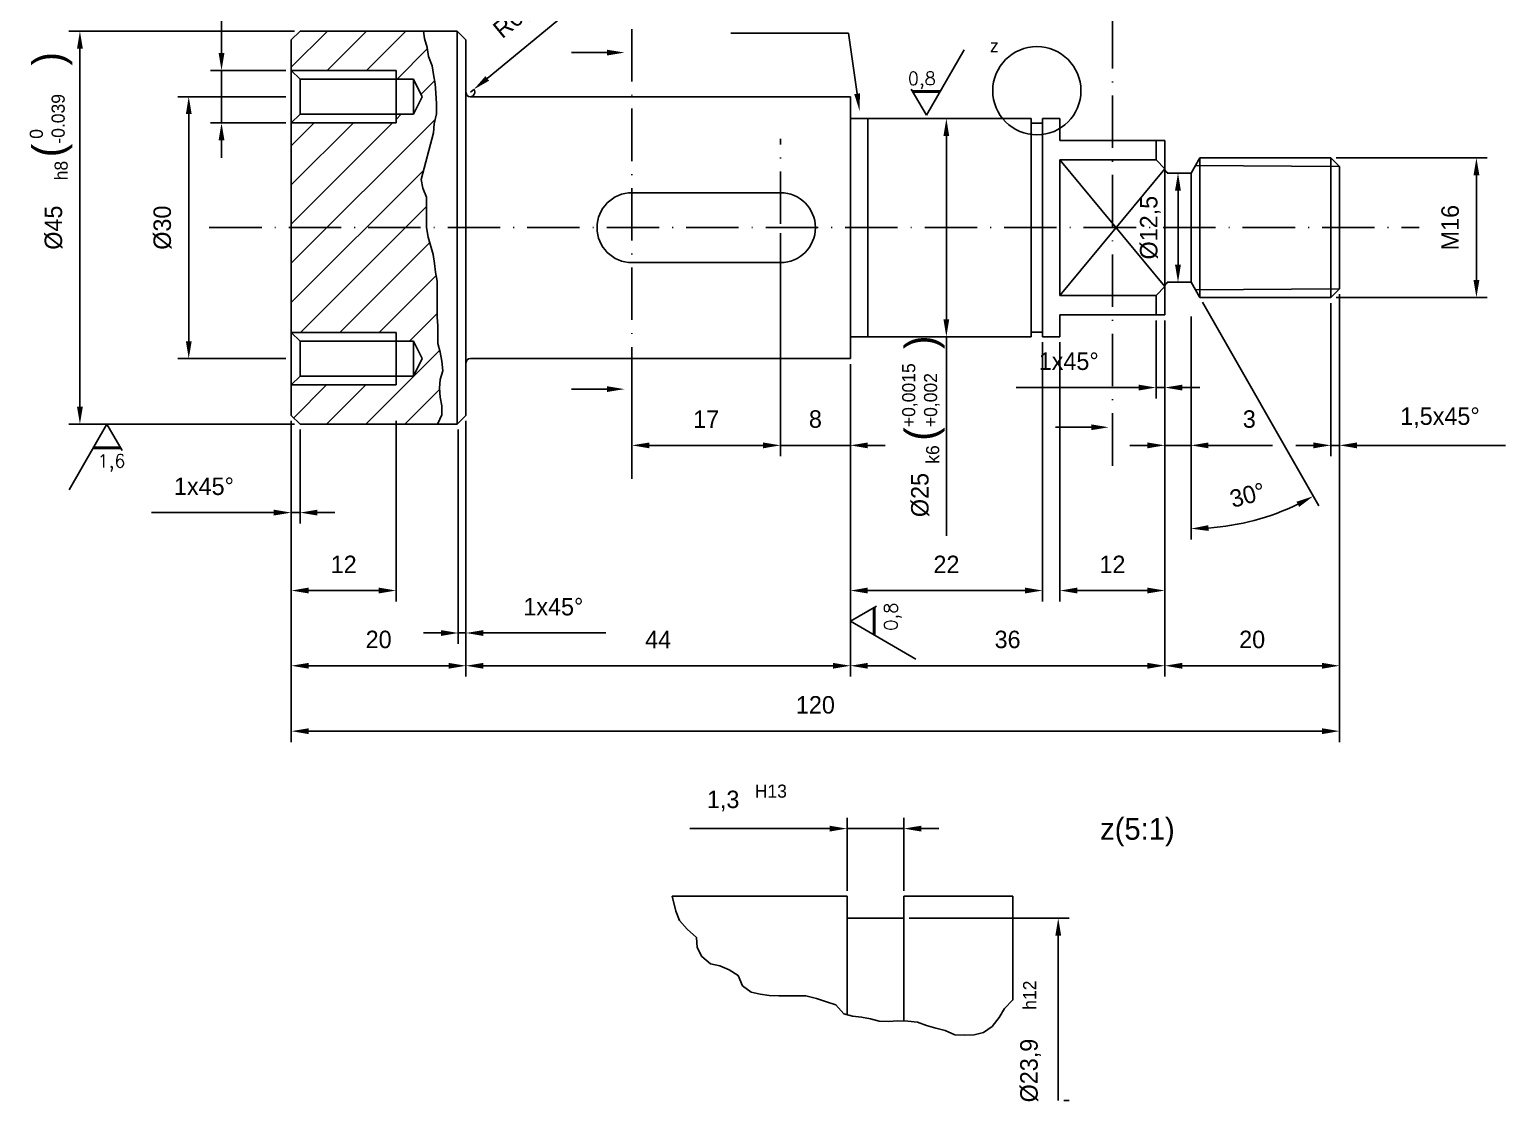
# Model space of a CAD drawing. Header units: millimetres. Extents: x -788 to -619, y 155 to 340.
# Drawn here: x -787.7 to -618.7, y 155 to 277.9 of the extents above; entities that cross this region are included whole.
import ezdxf
from ezdxf import colors
from ezdxf.entities.mleader import LeaderData, LeaderLine
from ezdxf.enums import TextEntityAlignment as Align
from ezdxf.math import Vec2, Vec3

# ---------------------------------------------------------------- set-up
doc = ezdxf.new("R2010")
doc.units = ezdxf.units.MM
doc.linetypes.add('ACAD_ISO10W100', pattern=[18, 12, -3, 0, -3])
doc.layers.add('asse', color=12, linetype='ACAD_ISO10W100', plot=False)
for name, color, linetype in [('oggetto', 7, 'Continuous'), ('quotatura', 130, 'Continuous'), ('scala', 211, 'Continuous'), ('sezione', 2, 'Continuous')]:
    doc.layers.add(name, color=color, linetype=linetype)
doc.layers.get('0').off()
doc.styles.add('ROMANS', font='romans')
doc.dimstyles.new('ISO-25', dxfattribs={"dimtxt": 2, "dimasz": 2, "dimexe": 1.25, "dimexo": 0.625, "dimgap": 2, "dimtad": 1, "dimdec": 0, "dimzin": 1, "dimtxsty": 'Standard', "dimcen": 2.5, "dimadec": 0, "dimazin": 0, "dimtfac": 1, "dimtdec": 0, "dimtmove": 0, "dimatfit": 3, "dimfxl": 1, "dimarcsym": 0})

# ---------------------------------------------------------------- blocks, each defined once
blk = doc.blocks.new('*D6')
at = {"layer": 'quotatura', "color": 0, "lineweight": -2, "transparency": 16777216}
for p, q in [((-726.05, 279.88), (-735.31, 272.25)), ((-737.24, 270.66), (-736.86, 270.98))]:
    blk.add_line(p, q, dxfattribs=at)
blk.add_arc((-737.24, 270.66), 0.5, 270, 39.5098, dxfattribs=at)
at = {"layer": 'quotatura', "color": 0, "transparency": 16777216}
blk.add_solid([(-735.52, 272.51), (-735.1, 271.99), (-736.86, 270.98)], dxfattribs=at)
at = {"layer": 'quotatura', "color": 0, "transparency": 16777216, "insert": (-731.93, 279.15), "char_height": 2, "width": 7.1192, "attachment_point": 5, "rotation": 39.5098}
blk.add_mtext('R0,5', dxfattribs=at)
blk = doc.blocks.new('*D7')
at = {"layer": 'quotatura', "color": 0, "lineweight": -2, "transparency": 16777216}
for p, q in [((-758.37, 270.16), (-770.73, 270.16)), ((-769.48, 268.16), (-769.48, 242.16)), ((-758.37, 240.16), (-770.73, 240.16))]:
    blk.add_line(p, q, dxfattribs=at)
at = {"layer": 'quotatura', "color": 0, "transparency": 16777216}
for points in [[(-769.81, 268.16), (-769.14, 268.16), (-769.48, 270.16)], [(-769.81, 242.16), (-769.14, 242.16), (-769.48, 240.16)]]:
    blk.add_solid(points, dxfattribs=at)
at = {"layer": 'quotatura', "color": 0, "transparency": 16777216, "insert": (-772.48, 255.16), "char_height": 2, "attachment_point": 5, "rotation": 90}
blk.add_mtext('%%C30', dxfattribs=at)
blk = doc.blocks.new('*D10')
at = {"layer": 'quotatura', "color": 0, "lineweight": -2, "transparency": 16777216}
for p, q in [((-757.74, 233.03), (-757.74, 212.35)), ((-745.74, 233.03), (-745.74, 212.35)), ((-755.74, 213.6), (-747.74, 213.6))]:
    blk.add_line(p, q, dxfattribs=at)
at = {"layer": 'quotatura', "color": 0, "transparency": 16777216}
for points in [[(-755.74, 213.94), (-755.74, 213.27), (-757.74, 213.6)], [(-747.74, 213.94), (-747.74, 213.27), (-745.74, 213.6)]]:
    blk.add_solid(points, dxfattribs=at)
at = {"layer": 'quotatura', "color": 0, "transparency": 16777216, "insert": (-751.74, 216.6), "char_height": 2, "attachment_point": 5}
blk.add_mtext('12', dxfattribs=at)
blk = doc.blocks.new('*D11')
at = {"layer": 'quotatura', "color": 0, "lineweight": -2, "transparency": 16777216}
for p, q in [((-757.74, 233.03), (-757.74, 203.74)), ((-737.74, 233.03), (-737.74, 203.74)), ((-755.74, 204.99), (-739.74, 204.99))]:
    blk.add_line(p, q, dxfattribs=at)
at = {"layer": 'quotatura', "color": 0, "transparency": 16777216}
for points in [[(-755.74, 205.32), (-755.74, 204.65), (-757.74, 204.99)], [(-739.74, 205.32), (-739.74, 204.65), (-737.74, 204.99)]]:
    blk.add_solid(points, dxfattribs=at)
at = {"layer": 'quotatura', "color": 0, "transparency": 16777216, "insert": (-747.74, 207.99), "char_height": 2, "attachment_point": 5}
blk.add_mtext('20', dxfattribs=at)
blk = doc.blocks.new('*D12')
at = {"layer": 'quotatura', "color": 0, "lineweight": -2, "transparency": 16777216}
for p, q in [((-738.62, 232.03), (-738.62, 207.49)), ((-737.74, 232.03), (-737.74, 207.49)), ((-740.62, 208.74), (-742.62, 208.74)), ((-738.62, 208.74), (-737.74, 208.74)), ((-735.74, 208.74), (-721.74, 208.74))]:
    blk.add_line(p, q, dxfattribs=at)
at = {"layer": 'quotatura', "color": 0, "transparency": 16777216}
for points in [[(-740.62, 209.07), (-740.62, 208.4), (-738.62, 208.74)], [(-735.74, 209.07), (-735.74, 208.4), (-737.74, 208.74)]]:
    blk.add_solid(points, dxfattribs=at)
at = {"layer": 'quotatura', "color": 0, "transparency": 16777216, "insert": (-727.74, 211.74), "char_height": 2, "attachment_point": 5}
blk.add_mtext('1x45°', dxfattribs=at)
blk = doc.blocks.new('*D13')
at = {"layer": 'quotatura', "color": 0, "lineweight": -2, "transparency": 16777216}
for p, q in [((-637.74, 247.53), (-637.74, 196.25)), ((-757.74, 233.03), (-757.74, 196.25)), ((-755.74, 197.5), (-639.74, 197.5))]:
    blk.add_line(p, q, dxfattribs=at)
at = {"layer": 'quotatura', "color": 0, "transparency": 16777216}
for points in [[(-755.74, 197.83), (-755.74, 197.16), (-757.74, 197.5)], [(-639.74, 197.83), (-639.74, 197.16), (-637.74, 197.5)]]:
    blk.add_solid(points, dxfattribs=at)
at = {"layer": 'quotatura', "color": 0, "transparency": 16777216, "insert": (-697.74, 200.5), "char_height": 2, "attachment_point": 5}
blk.add_mtext('120', dxfattribs=at)
blk = doc.blocks.new('*D14')
at = {"layer": 'quotatura', "color": 0, "lineweight": -2, "transparency": 16777216}
for p, q in [((-701.74, 254.53), (-701.74, 228.98)), ((-718.74, 235.9), (-718.74, 228.98)), ((-716.74, 230.23), (-703.74, 230.23))]:
    blk.add_line(p, q, dxfattribs=at)
at = {"layer": 'quotatura', "color": 0, "transparency": 16777216}
for points in [[(-716.74, 230.56), (-716.74, 229.89), (-718.74, 230.23)], [(-703.74, 230.56), (-703.74, 229.89), (-701.74, 230.23)]]:
    blk.add_solid(points, dxfattribs=at)
at = {"layer": 'quotatura', "color": 0, "transparency": 16777216, "insert": (-710.24, 233.23), "char_height": 2, "attachment_point": 5}
blk.add_mtext('17', dxfattribs=at)
blk = doc.blocks.new('*D15')
at = {"layer": 'quotatura', "color": 0, "lineweight": -2, "transparency": 16777216}
for p, q in [((-701.74, 239.53), (-701.74, 228.98)), ((-693.74, 239.53), (-693.74, 228.98)), ((-703.74, 230.23), (-705.74, 230.23)), ((-701.74, 230.23), (-693.74, 230.23)), ((-691.74, 230.23), (-689.74, 230.23))]:
    blk.add_line(p, q, dxfattribs=at)
at = {"layer": 'quotatura', "color": 0, "transparency": 16777216}
for points in [[(-703.74, 230.56), (-703.74, 229.89), (-701.74, 230.23)], [(-691.74, 230.56), (-691.74, 229.89), (-693.74, 230.23)]]:
    blk.add_solid(points, dxfattribs=at)
at = {"layer": 'quotatura', "color": 0, "transparency": 16777216, "insert": (-697.74, 233.23), "char_height": 2, "attachment_point": 5}
blk.add_mtext('8', dxfattribs=at)
blk = doc.blocks.new('*D16')
at = {"layer": 'quotatura', "color": 0, "lineweight": -2, "transparency": 16777216}
for p, q in [((-671.74, 242.03), (-671.74, 212.35)), ((-693.74, 239.53), (-693.74, 212.35)), ((-691.74, 213.6), (-673.74, 213.6))]:
    blk.add_line(p, q, dxfattribs=at)
at = {"layer": 'quotatura', "color": 0, "transparency": 16777216}
for points in [[(-691.74, 213.94), (-691.74, 213.27), (-693.74, 213.6)], [(-673.74, 213.94), (-673.74, 213.27), (-671.74, 213.6)]]:
    blk.add_solid(points, dxfattribs=at)
at = {"layer": 'quotatura', "color": 0, "transparency": 16777216, "insert": (-682.74, 216.6), "char_height": 2, "attachment_point": 5}
blk.add_mtext('22', dxfattribs=at)
blk = doc.blocks.new('*D17')
at = {"layer": 'quotatura', "color": 0, "lineweight": -2, "transparency": 16777216}
for p, q in [((-657.74, 244.53), (-657.74, 212.35)), ((-669.74, 242.03), (-669.74, 212.35)), ((-667.74, 213.6), (-659.74, 213.6))]:
    blk.add_line(p, q, dxfattribs=at)
at = {"layer": 'quotatura', "color": 0, "transparency": 16777216}
for points in [[(-667.74, 213.94), (-667.74, 213.27), (-669.74, 213.6)], [(-659.74, 213.94), (-659.74, 213.27), (-657.74, 213.6)]]:
    blk.add_solid(points, dxfattribs=at)
at = {"layer": 'quotatura', "color": 0, "transparency": 16777216, "insert": (-663.74, 216.6), "char_height": 2, "attachment_point": 5}
blk.add_mtext('12', dxfattribs=at)
blk = doc.blocks.new('*D18')
at = {"layer": 'quotatura', "color": 0, "lineweight": -2, "transparency": 16777216}
for p, q in [((-693.74, 239.53), (-693.74, 203.74)), ((-657.74, 239.53), (-657.74, 203.74)), ((-691.74, 204.99), (-659.74, 204.99))]:
    blk.add_line(p, q, dxfattribs=at)
at = {"layer": 'quotatura', "color": 0, "transparency": 16777216}
for points in [[(-691.74, 205.32), (-691.74, 204.65), (-693.74, 204.99)], [(-659.74, 205.32), (-659.74, 204.65), (-657.74, 204.99)]]:
    blk.add_solid(points, dxfattribs=at)
at = {"layer": 'quotatura', "color": 0, "transparency": 16777216, "insert": (-675.74, 207.99), "char_height": 2, "attachment_point": 5}
blk.add_mtext('36', dxfattribs=at)
blk = doc.blocks.new('*D19')
at = {"layer": 'quotatura', "color": 0, "lineweight": -2, "transparency": 16777216}
for p, q in [((-737.74, 205.61), (-737.74, 206.24)), ((-693.74, 205.61), (-693.74, 206.24)), ((-735.74, 204.99), (-695.74, 204.99))]:
    blk.add_line(p, q, dxfattribs=at)
at = {"layer": 'quotatura', "color": 0, "transparency": 16777216}
for points in [[(-735.74, 205.32), (-735.74, 204.65), (-737.74, 204.99)], [(-695.74, 205.32), (-695.74, 204.65), (-693.74, 204.99)]]:
    blk.add_solid(points, dxfattribs=at)
at = {"layer": 'quotatura', "color": 0, "transparency": 16777216, "insert": (-715.74, 207.99), "char_height": 2, "attachment_point": 5}
blk.add_mtext('44', dxfattribs=at)
blk = doc.blocks.new('*D20')
at = {"layer": 'quotatura', "color": 0, "lineweight": -2, "transparency": 16777216}
for p, q in [((-657.74, 244.53), (-657.74, 228.98)), ((-654.74, 244.53), (-654.74, 228.98)), ((-659.74, 230.23), (-661.74, 230.23)), ((-657.74, 230.23), (-654.74, 230.23)), ((-652.74, 230.23), (-645.41, 230.23))]:
    blk.add_line(p, q, dxfattribs=at)
at = {"layer": 'quotatura', "color": 0, "transparency": 16777216}
for points in [[(-659.74, 230.56), (-659.74, 229.89), (-657.74, 230.23)], [(-652.74, 230.56), (-652.74, 229.89), (-654.74, 230.23)]]:
    blk.add_solid(points, dxfattribs=at)
at = {"layer": 'quotatura', "color": 0, "transparency": 16777216, "insert": (-648.07, 233.23), "char_height": 2, "attachment_point": 5}
blk.add_mtext('3', dxfattribs=at)
blk = doc.blocks.new('*D21')
at = {"layer": 'quotatura', "color": 0, "lineweight": -2, "transparency": 16777216}
for p, q in [((-657.74, 205.61), (-657.74, 206.24)), ((-637.74, 205.61), (-637.74, 206.24)), ((-655.74, 204.99), (-639.74, 204.99))]:
    blk.add_line(p, q, dxfattribs=at)
at = {"layer": 'quotatura', "color": 0, "transparency": 16777216}
for points in [[(-655.74, 205.32), (-655.74, 204.65), (-657.74, 204.99)], [(-639.74, 205.32), (-639.74, 204.65), (-637.74, 204.99)]]:
    blk.add_solid(points, dxfattribs=at)
at = {"layer": 'quotatura', "color": 0, "transparency": 16777216, "insert": (-647.74, 207.99), "char_height": 2, "attachment_point": 5}
blk.add_mtext('20', dxfattribs=at)
blk = doc.blocks.new('*D22')
at = {"layer": 'quotatura', "color": 0, "lineweight": -2, "transparency": 16777216}
for p, q in [((-757.37, 277.66), (-783.19, 277.66)), ((-781.94, 275.66), (-781.94, 234.66)), ((-757.37, 232.66), (-783.19, 232.66))]:
    blk.add_line(p, q, dxfattribs=at)
at = {"layer": 'quotatura', "color": 0, "transparency": 16777216}
for points in [[(-782.27, 275.66), (-781.6, 275.66), (-781.94, 277.66)], [(-782.27, 234.66), (-781.6, 234.66), (-781.94, 232.66)]]:
    blk.add_solid(points, dxfattribs=at)
at = {"layer": 'quotatura', "color": 0, "transparency": 16777216, "insert": (-784.94, 255.16), "char_height": 2, "attachment_point": 5, "rotation": 90}
blk.add_mtext('%%C45', dxfattribs=at)
blk = doc.blocks.new('*D23')
at = {"layer": 'quotatura', "color": 0, "lineweight": -2, "transparency": 16777216}
for p, q in [((-638.12, 263.16), (-620.82, 263.16)), ((-622.07, 261.16), (-622.07, 249.16)), ((-638.12, 247.16), (-620.82, 247.16))]:
    blk.add_line(p, q, dxfattribs=at)
at = {"layer": 'quotatura', "color": 0, "transparency": 16777216}
for points in [[(-622.4, 261.16), (-621.73, 261.16), (-622.07, 263.16)], [(-622.4, 249.16), (-621.73, 249.16), (-622.07, 247.16)]]:
    blk.add_solid(points, dxfattribs=at)
at = {"layer": 'quotatura', "color": 0, "transparency": 16777216, "insert": (-625.07, 255.16), "char_height": 2, "attachment_point": 5, "rotation": 90}
blk.add_mtext('M16', dxfattribs=at)
blk = doc.blocks.new('*D24')
at = {"layer": 'quotatura', "color": 0, "lineweight": -2, "transparency": 16777216}
for p, q in [((-656.62, 261.41), (-657.48, 261.41)), ((-656.23, 259.41), (-656.23, 250.91)), ((-656.62, 248.91), (-657.48, 248.91))]:
    blk.add_line(p, q, dxfattribs=at)
at = {"layer": 'quotatura', "color": 0, "transparency": 16777216}
for points in [[(-656.57, 259.41), (-655.9, 259.41), (-656.23, 261.41)], [(-656.57, 250.91), (-655.9, 250.91), (-656.23, 248.91)]]:
    blk.add_solid(points, dxfattribs=at)
at = {"layer": 'quotatura', "color": 0, "transparency": 16777216, "insert": (-659.4, 255.16), "char_height": 2, "attachment_point": 5, "rotation": 90}
blk.add_mtext('%%C12,5', dxfattribs=at)
blk = doc.blocks.new('*D25')
at = {"layer": 'quotatura', "color": 0, "lineweight": -2, "transparency": 16777216}
for p, q in [((-682.77, 267.66), (-681.5, 267.66)), ((-682.75, 265.66), (-682.75, 244.66)), ((-682.77, 242.66), (-681.5, 242.66)), ((-682.75, 242.66), (-682.75, 219.88))]:
    blk.add_line(p, q, dxfattribs=at)
at = {"layer": 'quotatura', "color": 0, "transparency": 16777216}
for points in [[(-683.08, 265.66), (-682.42, 265.66), (-682.75, 267.66)], [(-683.08, 244.66), (-682.42, 244.66), (-682.75, 242.66)]]:
    blk.add_solid(points, dxfattribs=at)
at = {"layer": 'quotatura', "color": 0, "transparency": 16777216, "insert": (-685.75, 224.54), "char_height": 2, "attachment_point": 5, "rotation": 90}
blk.add_mtext('%%C25', dxfattribs=at)
blk = doc.blocks.new('*D26')
at = {"layer": 'quotatura', "color": 0, "lineweight": -2, "transparency": 16777216}
for p, q in [((-694.12, 179.22), (-694.12, 187.59)), ((-687.62, 179.22), (-687.62, 187.59)), ((-696.12, 186.34), (-712.13, 186.34)), ((-687.62, 186.34), (-694.12, 186.34)), ((-685.62, 186.34), (-683.62, 186.34))]:
    blk.add_line(p, q, dxfattribs=at)
at = {"layer": 'quotatura', "color": 0, "transparency": 16777216}
for points in [[(-696.12, 186.67), (-696.12, 186), (-694.12, 186.34)], [(-685.62, 186.67), (-685.62, 186), (-687.62, 186.34)]]:
    blk.add_solid(points, dxfattribs=at)
at = {"layer": 'quotatura', "color": 0, "transparency": 16777216, "insert": (-708.3, 189.5), "char_height": 2, "attachment_point": 5}
blk.add_mtext('1,3', dxfattribs=at)
blk = doc.blocks.new('*D27')
at = {"layer": 'quotatura', "color": 0, "lineweight": -2, "transparency": 16777216}
for p, q in [((-686.99, 176.09), (-668.69, 176.09)), ((-669.94, 174.09), (-669.94, 155.2)), ((-669.31, 155.2), (-668.69, 155.2))]:
    blk.add_line(p, q, dxfattribs=at)
at = {"layer": 'quotatura', "color": 0, "transparency": 16777216}
blk.add_solid([(-670.27, 174.09), (-669.61, 174.09), (-669.94, 176.09)], dxfattribs=at)
at = {"layer": 'quotatura', "color": 0, "transparency": 16777216, "insert": (-673.11, 158.63), "char_height": 2, "attachment_point": 5, "rotation": 90}
blk.add_mtext('%%C23,9', dxfattribs=at)
blk = doc.blocks.new('_None')
blk = doc.blocks.new('*D29')
at = {"layer": 'quotatura', "color": 0, "lineweight": -2, "transparency": 16777216}
for p, q in [((-658.74, 244.53), (-658.74, 235.6)), ((-657.74, 244.53), (-657.74, 235.6)), ((-660.74, 236.85), (-674.74, 236.85)), ((-657.74, 236.85), (-658.74, 236.85)), ((-655.74, 236.85), (-653.74, 236.85))]:
    blk.add_line(p, q, dxfattribs=at)
at = {"layer": 'quotatura', "color": 0, "transparency": 16777216}
for points in [[(-660.74, 237.18), (-660.74, 236.51), (-658.74, 236.85)], [(-655.74, 237.18), (-655.74, 236.51), (-657.74, 236.85)]]:
    blk.add_solid(points, dxfattribs=at)
at = {"layer": 'quotatura', "color": 0, "transparency": 16777216, "insert": (-668.74, 239.85), "char_height": 2, "attachment_point": 5}
blk.add_mtext('1x45°', dxfattribs=at)
blk = doc.blocks.new('*D30')
at = {"layer": 'quotatura', "color": 0, "lineweight": -2, "transparency": 16777216}
for p, q in [((-757.74, 233.03), (-757.74, 221.28)), ((-756.74, 232.03), (-756.74, 221.28)), ((-759.74, 222.53), (-773.74, 222.53)), ((-756.74, 222.53), (-757.74, 222.53)), ((-754.74, 222.53), (-752.74, 222.53))]:
    blk.add_line(p, q, dxfattribs=at)
at = {"layer": 'quotatura', "color": 0, "transparency": 16777216}
for points in [[(-759.74, 222.86), (-759.74, 222.19), (-757.74, 222.53)], [(-754.74, 222.86), (-754.74, 222.19), (-756.74, 222.53)]]:
    blk.add_solid(points, dxfattribs=at)
at = {"layer": 'quotatura', "color": 0, "transparency": 16777216, "insert": (-767.74, 225.53), "char_height": 2, "attachment_point": 5}
blk.add_mtext('1x45°', dxfattribs=at)
blk = doc.blocks.new('*D31')
at = {"layer": 'quotatura', "color": 0, "lineweight": -2, "transparency": 16777216}
for p, q in [((-765.73, 275.16), (-765.73, 310.82)), ((-758.37, 273.16), (-766.98, 273.16)), ((-765.73, 267.16), (-765.73, 273.16)), ((-758.37, 267.16), (-766.98, 267.16)), ((-765.73, 265.16), (-765.73, 263.16))]:
    blk.add_line(p, q, dxfattribs=at)
at = {"layer": 'quotatura', "color": 0, "transparency": 16777216}
for points in [[(-766.06, 275.16), (-765.39, 275.16), (-765.73, 273.16)], [(-766.06, 265.16), (-765.39, 265.16), (-765.73, 267.16)]]:
    blk.add_solid(points, dxfattribs=at)
at = {"layer": 'quotatura', "color": 0, "transparency": 16777216, "insert": (-768.73, 293.99), "char_height": 2, "attachment_point": 5, "rotation": 90}
blk.add_mtext('M6 n.4 fori a 90°', dxfattribs=at)
blk = doc.blocks.new('*D32')
at = {"layer": 'quotatura', "color": 0, "lineweight": -2, "transparency": 16777216}
for p, q in [((-653.43, 246.62), (-640.12, 223.32)), ((-654.74, 244.99), (-654.74, 219.44))]:
    blk.add_line(p, q, dxfattribs=at)
blk.add_arc((-654.74, 248.91), 28.22, 274.0614, 295.6835, dxfattribs=at)
at = {"layer": 'quotatura', "color": 0, "transparency": 16777216}
for points in [[(-642.67, 223.77), (-642.36, 223.18), (-640.74, 224.41)], [(-652.73, 220.43), (-652.75, 221.09), (-654.74, 220.69)]]:
    blk.add_solid(points, dxfattribs=at)
at = {"layer": 'quotatura', "color": 0, "transparency": 16777216, "insert": (-648.27, 224.53), "char_height": 2, "attachment_point": 5, "rotation": 14.8724}
blk.add_mtext('30°', dxfattribs=at)
blk = doc.blocks.new('*D33')
at = {"layer": 'quotatura', "color": 0, "lineweight": -2, "transparency": 16777216}
for p, q in [((-638.74, 246.53), (-638.74, 228.98)), ((-637.74, 246.53), (-637.74, 228.98)), ((-640.74, 230.23), (-642.74, 230.23)), ((-638.74, 230.23), (-637.74, 230.23)), ((-635.74, 230.23), (-618.74, 230.23))]:
    blk.add_line(p, q, dxfattribs=at)
at = {"layer": 'quotatura', "color": 0, "transparency": 16777216}
for points in [[(-640.74, 230.56), (-640.74, 229.89), (-638.74, 230.23)], [(-635.74, 230.56), (-635.74, 229.89), (-637.74, 230.23)]]:
    blk.add_solid(points, dxfattribs=at)
at = {"layer": 'quotatura', "color": 0, "transparency": 16777216, "insert": (-626.24, 233.39), "char_height": 2, "attachment_point": 5}
blk.add_mtext('1,5x45°', dxfattribs=at)
blk = doc.blocks.new('01_blocco simbolo rugosità')
for q in [(4.11, 7.88), (-1.95, 3.38)]:
    blk.add_line((-0.22, 0.38), q)
at = {"style": 'ROMANS'}
for tag, height, p in [('°', 10.5, (-0.21, 2.37)), ('-', 4, (-0.22, 3.37))]:
    blk.add_attdef(tag, text='', height=height, dxfattribs=at).set_placement(p, align=Align.MIDDLE)
blk.add_attdef('RA', text='', height=1.5, dxfattribs=at).set_placement((-0.75, 3.84), align=Align.CENTER)

msp = doc.modelspace()

# ---------------------------------------------------------------- hatches: boundary and pattern name
at = {"layer": 'sezione', "true_color": 0xf1eb1f}
h = msp.add_hatch(dxfattribs=at)
h.set_pattern_fill('ANSI31', color=2)
h.set_pattern_definition([(45, (16.211, 5.767), (-2.245064, 2.245064), [])])
h.paths.add_polyline_path([(-741.51, 252.07), (-742.06, 254.09), (-742.24, 255.16), (-757.74, 255.16), (-757.74, 243.16), (-745.74, 243.16), (-745.74, 242.16), (-743.74, 242.16), (-742.74, 240.16), (-743.74, 238.16), (-745.74, 238.16), (-745.74, 237.16), (-757.74, 237.16), (-757.74, 233.66), (-756.74, 232.66), (-741, 232.66), (-740.5, 233.74), (-740.5, 234.75), (-740.69, 235.76), (-740.78, 236.77), (-740.69, 237.77), (-740.41, 238.78), (-740.5, 239.88), (-740.69, 240.89), (-740.96, 241.9), (-740.96, 243.92), (-741.05, 244.92), (-741.05, 249.05), (-741.24, 250.06), (-741.33, 251.07)])
h.paths.add_polyline_path([(-741.45, 266.03), (-741.38, 267.07), (-741.13, 268.21), (-741.13, 269.36), (-741.2, 270.61), (-741.27, 271.65), (-741.45, 272.69), (-741.63, 273.69), (-742.02, 274.77), (-742.2, 275.81), (-742.49, 276.81), (-742.6, 277.66), (-756.74, 277.66), (-757.74, 276.66), (-757.74, 273.16), (-745.74, 273.16), (-745.74, 272.16), (-743.74, 272.16), (-742.74, 270.16), (-743.74, 268.16), (-745.74, 268.16), (-745.74, 267.16), (-757.74, 267.16), (-757.74, 255.16), (-742.25, 255.16), (-742.25, 258.67), (-742.7, 259.68), (-742.89, 260.69)])
h.paths.add_polyline_path([(-653.74, 308.68), (-663.74, 308.68), (-663.74, 298.68), (-655.74, 298.68), (-653.74, 300.68)])
h.paths.add_polyline_path([(-663.74, 308.68), (-673.74, 308.68), (-673.74, 300.68), (-671.74, 298.68), (-663.74, 298.68)])
h.paths.add_polyline_path([(-663.74, 318.68), (-671.74, 318.68), (-673.74, 316.68), (-673.74, 308.68), (-663.74, 308.68)])
h.paths.add_polyline_path([(-653.74, 316.68), (-655.74, 318.68), (-663.74, 318.68), (-663.74, 308.68), (-653.74, 308.68)])
h.paths.add_polyline_path([(-718.74, 323.68), (-718.74, 308.68), (-707.74, 308.68), (-707.74, 312.68), (-704.28, 312.68, 0.337188)])
h.paths.add_polyline_path([(-718.74, 323.68, 0.414214), (-733.74, 308.68), (-718.74, 308.68)])
h.paths.add_polyline_path([(-718.74, 308.68), (-733.74, 308.68, 0.414214), (-718.74, 293.68)])
h.paths.add_polyline_path([(-704.28, 304.68), (-707.74, 304.68), (-707.74, 308.68), (-718.74, 308.68), (-718.74, 293.68, 0.337188)])

# ---------------------------------------------------------------- linework, layer by layer
at = {"layer": 'asse', "ltscale": 0.5}
for p, q in [((-718.74, 226.39), (-718.74, 332.22)), ((-663.74, 227.9), (-663.74, 332.22)), ((-701.74, 246.48), (-701.74, 265.35)), ((-767.13, 255.16), (-628.62, 255.16))]:
    msp.add_line(p, q, dxfattribs=at)
at = {"layer": 'oggetto'}
for p, q in [((-757.74, 276.66), (-756.74, 277.66)), ((-738.74, 277.66), (-756.74, 277.66)), ((-742.6, 277.66), (-742.49, 276.81)), ((-738.74, 277.66), (-737.74, 276.66)), ((-738.74, 277.66), (-738.74, 232.66)), ((-757.74, 276.66), (-757.74, 233.66)), ((-742.49, 276.81), (-742.2, 275.81)), ((-742.2, 275.81), (-742.02, 274.77)), ((-737.74, 276.66), (-737.74, 270.66)), ((-742.02, 274.77), (-741.63, 273.69)), ((-757.74, 270.16), (-757.74, 273.16)), ((-757.74, 273.16), (-757.74, 273.16)), ((-757.74, 273.16), (-756.74, 272.16)), ((-745.74, 273.16), (-757.74, 273.16)), ((-756.74, 268.16), (-756.74, 272.16)), ((-756.74, 272.16), (-745.74, 272.16)), ((-745.74, 273.16), (-745.74, 267.16)), ((-745.74, 272.16), (-743.74, 272.16)), ((-743.74, 272.16), (-743.74, 268.16)), ((-743.74, 272.16), (-742.74, 270.16)), ((-741.63, 273.69), (-741.45, 272.69)), ((-741.45, 272.69), (-741.27, 271.65)), ((-741.27, 271.65), (-741.2, 270.61)), ((-741.2, 270.61), (-741.13, 269.36)), ((-737.74, 270.66), (-737.74, 239.66)), ((-757.74, 270.16), (-757.74, 267.16)), ((-742.74, 270.16), (-743.74, 268.16)), ((-741.13, 269.36), (-741.13, 268.21)), ((-693.74, 270.16), (-737.24, 270.16)), ((-693.74, 240.16), (-693.74, 270.16)), ((-757.74, 267.16), (-756.74, 268.16)), ((-757.74, 267.16), (-757.74, 267.16)), ((-745.74, 267.16), (-757.74, 267.16)), ((-745.74, 268.16), (-756.74, 268.16)), ((-743.74, 268.16), (-745.74, 268.16)), ((-741.38, 267.07), (-741.45, 266.03)), ((-741.13, 268.21), (-741.38, 267.07)), ((-693.74, 267.66), (-673.04, 267.66)), ((-691.74, 267.66), (-691.74, 242.66)), ((-673.04, 267.11), (-673.04, 267.66)), ((-671.74, 267.11), (-673.04, 267.11)), ((-673.04, 267.11), (-673.04, 243.21)), ((-671.74, 267.11), (-671.74, 267.66)), ((-671.74, 267.66), (-669.74, 267.66)), ((-671.74, 267.11), (-671.74, 243.21)), ((-671.74, 255.16), (-671.74, 267.11)), ((-669.74, 267.66), (-669.74, 265.16)), ((-741.45, 266.03), (-742.89, 260.69)), ((-671.74, 255.16), (-671.74, 266.81)), ((-657.74, 265.16), (-669.74, 265.16)), ((-658.74, 262.91), (-658.74, 265.16)), ((-657.74, 261.91), (-657.74, 265.16)), ((-658.74, 262.91), (-669.74, 262.91)), ((-669.74, 262.91), (-669.74, 247.41)), ((-669.74, 262.91), (-657.74, 248.41)), ((-669.74, 247.41), (-657.74, 261.91)), ((-658.74, 262.91), (-657.74, 261.91)), ((-657.74, 261.91), (-657.74, 248.41)), ((-653.74, 263.16), (-654.74, 261.41)), ((-637.74, 262.16), (-654.24, 262.28)), ((-638.74, 263.16), (-653.74, 263.16)), ((-653.74, 263.16), (-653.74, 247.16)), ((-638.74, 263.16), (-637.74, 262.16)), ((-638.74, 263.16), (-638.74, 247.16)), ((-637.74, 255.16), (-637.74, 262.16)), ((-742.89, 260.69), (-742.7, 259.68)), ((-657.24, 261.41), (-654.74, 261.41)), ((-654.74, 261.41), (-654.74, 248.91)), ((-742.7, 259.68), (-742.25, 258.67)), ((-742.25, 258.67), (-742.25, 255.19)), ((-701.74, 259.16), (-718.74, 259.16)), ((-742.25, 255.19), (-742.06, 254.09)), ((-637.74, 255.16), (-637.74, 248.16)), ((-742.06, 254.09), (-741.51, 252.07)), ((-741.51, 252.07), (-741.33, 251.07)), ((-741.33, 251.07), (-741.24, 250.06)), ((-701.74, 251.16), (-718.74, 251.16)), ((-741.24, 250.06), (-741.05, 249.05)), ((-741.05, 249.05), (-741.05, 244.92)), ((-658.74, 247.41), (-657.74, 248.41)), ((-657.74, 248.41), (-657.74, 245.16)), ((-654.74, 248.91), (-657.24, 248.91)), ((-654.74, 248.91), (-653.74, 247.16)), ((-658.74, 247.41), (-669.74, 247.41)), ((-658.74, 247.41), (-658.74, 245.16)), ((-637.74, 248.16), (-654.24, 248.03)), ((-638.74, 247.16), (-653.74, 247.16)), ((-637.74, 248.16), (-638.74, 247.16)), ((-669.74, 245.16), (-657.74, 245.16)), ((-669.74, 245.16), (-669.74, 242.66)), ((-741.05, 244.92), (-740.96, 243.92)), ((-740.96, 243.92), (-740.96, 241.9)), ((-757.74, 240.16), (-757.74, 243.16)), ((-757.74, 243.16), (-757.74, 243.16)), ((-757.74, 243.16), (-756.74, 242.16)), ((-745.74, 243.16), (-757.74, 243.16)), ((-756.74, 238.16), (-756.74, 242.16)), ((-745.74, 242.16), (-756.74, 242.16)), ((-745.74, 237.16), (-745.74, 243.16)), ((-745.74, 242.16), (-743.74, 242.16)), ((-743.74, 242.16), (-743.74, 238.16)), ((-743.74, 242.16), (-742.74, 240.16)), ((-740.96, 241.9), (-740.69, 240.89)), ((-673.04, 242.66), (-693.74, 242.66)), ((-673.04, 243.21), (-671.74, 243.21)), ((-673.04, 243.21), (-673.04, 242.66)), ((-671.74, 243.21), (-671.74, 242.66)), ((-671.74, 242.66), (-669.74, 242.66)), ((-757.74, 240.16), (-757.74, 237.16)), ((-742.74, 240.16), (-743.74, 238.16)), ((-740.69, 240.89), (-740.5, 239.88)), ((-737.24, 240.16), (-693.74, 240.16)), ((-740.41, 238.78), (-740.69, 237.77)), ((-740.5, 239.88), (-740.41, 238.78)), ((-737.74, 233.66), (-737.74, 239.66)), ((-757.74, 237.16), (-756.74, 238.16)), ((-757.74, 237.16), (-757.74, 237.16)), ((-745.74, 237.16), (-757.74, 237.16)), ((-756.74, 238.16), (-745.74, 238.16)), ((-745.74, 238.16), (-743.74, 238.16)), ((-740.69, 237.77), (-740.78, 236.77)), ((-740.78, 236.77), (-740.69, 235.76)), ((-740.69, 235.76), (-740.5, 234.75)), ((-757.74, 233.66), (-756.74, 232.66)), ((-740.5, 233.74), (-740.96, 232.73)), ((-740.5, 234.75), (-740.5, 233.74)), ((-738.74, 232.66), (-737.74, 233.66)), ((-756.74, 232.66), (-738.74, 232.66)), ((-740.96, 232.73), (-740.97, 232.66))]:
    msp.add_line(p, q, dxfattribs=at)
for centre, radius, start, end in [((-737.24, 270.66), 0.5, 180, 270), ((-657.24, 261.91), 0.5, 180, 270), ((-718.74, 255.16), 4, 90, 270), ((-701.74, 255.16), 4, 270, 90), ((-657.24, 248.41), 0.5, 90, 180), ((-737.24, 239.66), 0.5, 90, 180)]:
    msp.add_arc(centre, radius, start, end, dxfattribs=at)
at = {"layer": 'quotatura'}
msp.add_line((-707.44, 277.44), (-694.33, 277.44), dxfattribs=at)
at = {"layer": 'scala'}
for p, q in [((-694.12, 178.59), (-714.12, 178.59)), ((-714.12, 178.59), (-713.71, 176.87)), ((-694.12, 178.59), (-694.12, 176.09)), ((-687.62, 176.09), (-687.62, 178.59)), ((-687.62, 178.59), (-675.12, 178.59)), ((-675.12, 178.59), (-675.12, 166.7)), ((-713.71, 176.87), (-713.29, 175.82)), ((-713.29, 175.82), (-712.42, 174.82)), ((-694.12, 176.09), (-687.62, 176.09)), ((-694.12, 176.09), (-694.12, 165.03)), ((-687.62, 176.09), (-687.62, 164.3)), ((-712.42, 174.82), (-711.37, 173.85)), ((-711.37, 173.85), (-711.29, 172.72)), ((-711.29, 172.72), (-710.75, 171.71)), ((-710.75, 171.71), (-709.74, 170.85)), ((-709.74, 170.85), (-708.67, 170.64)), ((-708.67, 170.64), (-707.6, 170.16)), ((-707.6, 170.16), (-706.58, 169.52)), ((-706.58, 169.52), (-706.1, 168.34)), ((-706.1, 168.34), (-705.08, 167.59)), ((-705.08, 167.59), (-704.07, 167.38)), ((-704.07, 167.38), (-703.05, 167.22)), ((-703.05, 167.22), (-701.93, 167.17)), ((-701.93, 167.17), (-698.83, 167.17)), ((-698.83, 167.17), (-697.6, 166.9)), ((-697.6, 166.9), (-696.58, 166.52)), ((-696.58, 166.52), (-695.41, 166.15)), ((-695.41, 166.15), (-694.5, 165.13)), ((-676.69, 164.71), (-676.1, 165.72)), ((-676.1, 165.72), (-675.12, 166.74)), ((-694.5, 165.13), (-693.48, 164.87)), ((-693.48, 164.87), (-692.47, 164.76)), ((-692.47, 164.76), (-691.45, 164.55)), ((-691.45, 164.55), (-690.43, 164.28)), ((-690.43, 164.28), (-689.36, 164.23)), ((-689.36, 164.23), (-688.3, 164.33)), ((-688.3, 164.33), (-687.17, 164.28)), ((-687.17, 164.28), (-686.05, 164.17)), ((-686.05, 164.17), (-685.03, 163.8)), ((-677.49, 163.69), (-676.69, 164.71)), ((-685.03, 163.8), (-683.96, 163.48)), ((-683.96, 163.48), (-682.89, 163.21)), ((-682.89, 163.21), (-681.77, 162.73)), ((-681.77, 162.73), (-680.7, 162.68)), ((-680.7, 162.68), (-679.58, 162.73)), ((-679.58, 162.73), (-678.51, 163)), ((-678.51, 163), (-677.49, 163.69))]:
    msp.add_line(p, q, dxfattribs=at)
msp.add_circle((-672.39, 270.84), 5.05, dxfattribs=at)

# ---------------------------------------------------------------- block references
at = {"layer": 'quotatura'}
msp.add_blockref('01_blocco simbolo rugosità', (-684.81, 267.66), dxfattribs=at).add_auto_attribs({'RA': '0,8', '-': '-'})
ref = msp.add_blockref('01_blocco simbolo rugosità', (-779.07, 233.03), dxfattribs=dict(at, rotation=180))
ref.add_attrib('RA', '1,6', dxfattribs={"layer": '0', "height": 1.5, "rotation": 180, "style": 'ROMANS', "text_generation_flag": 6}).set_placement((-778.32, 227.7), align=Align.CENTER)
ref.add_attrib('-', '-', dxfattribs={"layer": '0', "height": 4, "rotation": 180, "style": 'ROMANS'}).set_placement((-778.85, 229.66), align=Align.MIDDLE)
ref = msp.add_blockref('01_blocco simbolo rugosità', (-694.12, 209.86), dxfattribs=dict(at, rotation=270))
ref.add_attrib('RA', '0,8', dxfattribs={"layer": '0', "height": 1.5, "rotation": 270, "style": 'ROMANS', "text_generation_flag": 6}).set_placement((-688.36, 210.61), align=Align.CENTER)
ref.add_attrib('-', '-', dxfattribs={"layer": '0', "height": 4, "rotation": 270, "style": 'ROMANS'}).set_placement((-690.74, 210.08), align=Align.MIDDLE)

# ---------------------------------------------------------------- texts
at = {"layer": 'quotatura', "attachment_point": 1, "rotation": 90}
for s, width, insert, char_height in [('\\pi-10.5,l14,t14;(^I)', 43.6065, (-787.36, 259.72), 3.5), (' 0\\P-0.039', 97.388, (-787.68, 264.78), 1.5), ('h8', 39.2344, (-784.84, 260.58), 1.5), ('\\pi-10.5,l14,t14;(^I)', 43.6065, (-687.49, 227.25), 3.5), ('+0,0015\\P+0,002', 97.388, (-687.81, 232.32), 1.5), ('k6', 39.2344, (-685.07, 228.12), 1.5), ('h12', 17.6156, (-673.96, 165.59), 1.5)]:
    msp.add_mtext_dynamic_manual_height_columns(s, width=width, gutter_width=12.5, heights=[0], dxfattribs=dict(at, insert=insert, char_height=char_height))
at = {"layer": 'quotatura', "insert": (-704.68, 191.38), "char_height": 1.5, "attachment_point": 1}
msp.add_mtext_dynamic_manual_height_columns('H13', width=53.2695, gutter_width=12.5, heights=[0], dxfattribs=at)
at = {"layer": 'scala', "attachment_point": 1}
for s, width, insert, char_height in [('z', 5.9465, (-677.76, 276.73), 1.5), ('z(5:1)', 22.6282, (-665.15, 187.56), 2.5)]:
    msp.add_mtext_dynamic_manual_height_columns(s, width=width, gutter_width=12.5, heights=[0], dxfattribs=dict(at, insert=insert, char_height=char_height))

# ---------------------------------------------------------------- dimensions: what is measured, and where the dimension line sits
at = {"layer": 'quotatura'}
for base, p1, p2, text, picture, middle in [((-765.73, 273.16), (-757.74, 267.16), (-757.74, 273.16), 'M6 n.4 fori a 90°', '*D31', (-765.73, 293.99)), ((-781.94, 232.66), (-756.74, 277.66), (-756.74, 232.66), '%%C<>', '*D22', (-781.94, 255.16))]:
    dim = msp.add_linear_dim(base=base, p1=p1, p2=p2, angle=90, text=text, dimstyle='ISO-25', dxfattribs=at)
    dim.commit()
    dim.dimension.update_dxf_attribs({"geometry": picture, "text_midpoint": middle, "dimtype": 160})
dim = msp.add_radius_dim(center=(-737.24, 270.66), mpoint=(-736.86, 270.98), text='R0,5', dimstyle='ISO-25', dxfattribs=at)
dim.commit()
dim.dimension.update_dxf_attribs({"geometry": '*D6', "text_midpoint": (-731.93, 279.15)})
for base, p1, p2, text, picture, middle in [((-769.48, 240.16), (-757.74, 270.16), (-757.74, 240.16), '%%C<>', '*D7', (-772.48, 255.16)), ((-622.07, 247.16), (-638.74, 263.16), (-638.74, 247.16), 'M<>', '*D23', (-625.07, 255.16)), ((-656.23, 248.91), (-655.99, 261.41), (-655.99, 248.91), '%%C12,5', '*D24', (-659.4, 255.16))]:
    dim = msp.add_linear_dim(base=base, p1=p1, p2=p2, angle=90, text=text, dimstyle='ISO-25', dxfattribs=at)
    dim.commit()
    dim.dimension.update_dxf_attribs({"geometry": picture, "text_midpoint": middle})
for base, p1, p2, text, override, picture, middle in [((-682.75, 242.66), (-683.39, 267.66), (-683.39, 242.66), '%%C<>', {"dimdle": 0, "dimtm": 1e-09}, '*D25', (-682.75, 224.54)), ((-669.94, 155.2), (-687.62, 176.09), (-669.94, 155.2), '%%C23,9', {"dimblk2": 'None', "dimsah": 1}, '*D27', (-669.94, 158.63))]:
    dim = msp.add_linear_dim(base=base, p1=p1, p2=p2, angle=90, text=text, dimstyle='ISO-25', override=override, dxfattribs=at)
    dim.commit()
    dim.dimension.update_dxf_attribs({"geometry": picture, "text_midpoint": middle, "dimtype": 160})
for base, p1, p2, picture, middle in [((-701.74, 230.23), (-718.74, 236.52), (-701.74, 255.16), '*D14', (-710.24, 233.23)), ((-637.74, 197.5), (-757.74, 233.66), (-637.74, 248.16), '*D13', (-697.74, 200.5)), ((-657.74, 213.6), (-669.74, 242.66), (-657.74, 245.16), '*D17', (-663.74, 216.6)), ((-654.74, 230.23), (-657.74, 245.16), (-654.74, 245.16), '*D20', (-648.07, 233.23)), ((-671.74, 213.6), (-693.74, 240.16), (-671.74, 242.66), '*D16', (-682.74, 216.6)), ((-693.74, 230.23), (-701.74, 240.16), (-693.74, 240.16), '*D15', (-697.74, 233.23)), ((-657.74, 204.99), (-693.74, 240.16), (-657.74, 240.16), '*D18', (-675.74, 207.99)), ((-745.74, 213.6), (-757.74, 233.66), (-745.74, 233.66), '*D10', (-751.74, 216.6)), ((-737.74, 204.99), (-757.74, 233.66), (-737.74, 233.66), '*D11', (-747.74, 207.99)), ((-693.74, 204.99), (-737.74, 204.99), (-693.74, 204.99), '*D19', (-715.74, 207.99)), ((-637.74, 204.99), (-657.74, 204.99), (-637.74, 204.99), '*D21', (-647.74, 207.99))]:
    dim = msp.add_linear_dim(base=base, p1=p1, p2=p2, dimstyle='ISO-25', dxfattribs=at)
    dim.commit()
    dim.dimension.update_dxf_attribs({"geometry": picture, "text_midpoint": middle})
dim = msp.add_angular_dim_2l(base=(-649.88, 221.11), line1=((-654.74, 248.91), (-654.74, 245.62)), line2=((-654.74, 248.91), (-653.74, 247.16)), dimstyle='ISO-25', dxfattribs=at)
dim.commit()
dim.dimension.update_dxf_attribs({"geometry": '*D32', "text_midpoint": (-648.27, 224.53)})
for base, p1, p2, text, picture, middle in [((-637.74, 230.23), (-638.74, 247.16), (-637.74, 247.16), '<>,5x45°', '*D33', (-626.24, 233.39)), ((-737.74, 208.74), (-738.62, 232.66), (-737.74, 232.66), '<>x45°', '*D12', (-727.74, 211.74))]:
    dim = msp.add_linear_dim(base=base, p1=p1, p2=p2, text=text, dimstyle='ISO-25', dxfattribs=at)
    dim.commit()
    dim.dimension.update_dxf_attribs({"geometry": picture, "text_midpoint": middle})
for base, p1, p2, text, picture, middle in [((-657.74, 236.85), (-658.74, 245.16), (-657.74, 245.16), '<>x45°', '*D29', (-668.74, 236.85)), ((-756.74, 222.53), (-757.74, 233.66), (-756.74, 232.66), '<>x45°', '*D30', (-767.74, 222.53)), ((-687.62, 186.34), (-694.12, 178.59), (-687.62, 178.59), '1,3', '*D26', (-708.3, 186.34))]:
    dim = msp.add_linear_dim(base=base, p1=p1, p2=p2, text=text, dimstyle='ISO-25', dxfattribs=at)
    dim.commit()
    dim.dimension.update_dxf_attribs({"geometry": picture, "text_midpoint": middle, "dimtype": 160})

# ---------------------------------------------------------------- leaders
at = {"layer": 'quotatura', "ltscale": 5}
ml = msp.add_multileader_mtext('Standard', dxfattribs=at)
ml.set_content('', color=256)
ml.set_leader_properties()
ml.build(insert=Vec2(0, 0))
ml.multileader.update_dxf_attribs({"text_right_attachment_type": 6, "dogleg_length": 0.36, "arrow_head_size": 2})
ctx = ml.context
ctx.base_point, ctx.char_height, ctx.arrow_head_size, ctx.landing_gap_size, ctx.plane_origin = Vec3(-694.51, 277.53), 0.18, 2, 0.09, Vec3(-692.68, 268.52)
ctx.right_attachment, ctx.text_align_type = 6, 2
notes = []
notes.append((ctx, [(0, (1, 1, 0), (-693.97, 277.44), (-1, 0), 0.36, [(0, [(-692.68, 268.52)], 0, [])])]))
ctx.mtext.insert, ctx.mtext.alignment, ctx.mtext.flow_direction = Vec3(-694.42, 277.62), 3, 5
at = {"layer": 'quotatura'}
ml = msp.add_multileader_mtext('Standard', dxfattribs=at)
ml.set_content('', color=256)
ml.set_leader_properties()
ml.build(insert=Vec2(0, 0))
ml.multileader.update_dxf_attribs({"text_right_attachment_type": 6, "dogleg_length": 0.36, "arrow_head_size": 2})
ctx = ml.context
ctx.base_point, ctx.char_height, ctx.arrow_head_size, ctx.landing_gap_size, ctx.plane_origin = Vec3(-725.76, 275.3), 0.18, 2, 0.09, Vec3(-719.59, 275.21)
ctx.right_attachment, ctx.text_align_type = 6, 2
notes.append((ctx, [(0, (1, 1, 0), (-725.22, 275.21), (-1, 0), 0.36, [(0, [(-719.59, 275.21)], 0, [])])]))
ctx.mtext.insert, ctx.mtext.alignment, ctx.mtext.flow_direction = Vec3(-725.67, 275.39), 3, 5
ml = msp.add_multileader_mtext('Standard', dxfattribs=at)
ml.set_content('', color=256)
ml.set_leader_properties()
ml.build(insert=Vec2(0, 0))
ml.multileader.update_dxf_attribs({"text_right_attachment_type": 6, "dogleg_length": 0.36, "arrow_head_size": 2})
ctx = ml.context
ctx.base_point, ctx.char_height, ctx.arrow_head_size, ctx.landing_gap_size, ctx.plane_origin = Vec3(-725.76, 236.76), 0.18, 2, 0.09, Vec3(-719.59, 236.67)
ctx.right_attachment, ctx.text_align_type = 6, 2
notes.append((ctx, [(0, (1, 1, 0), (-725.22, 236.67), (-1, 0), 0.36, [(0, [(-719.59, 236.67)], 0, [])])]))
ctx.mtext.insert, ctx.mtext.alignment, ctx.mtext.flow_direction = Vec3(-725.67, 236.85), 3, 5
ml = msp.add_multileader_mtext('Standard', dxfattribs=at)
ml.set_content('', color=256)
ml.set_leader_properties()
ml.build(insert=Vec2(0, 0))
ml.multileader.update_dxf_attribs({"text_right_attachment_type": 6, "dogleg_length": 0.36, "arrow_head_size": 2})
ctx = ml.context
ctx.base_point, ctx.char_height, ctx.arrow_head_size, ctx.landing_gap_size, ctx.plane_origin = Vec3(-670.33, 232.39), 0.18, 2, 0.09, Vec3(-664.16, 232.3)
ctx.right_attachment, ctx.text_align_type = 6, 2
notes.append((ctx, [(0, (1, 1, 0), (-669.79, 232.3), (-1, 0), 0.36, [(0, [(-664.16, 232.3)], 0, [])])]))
ctx.mtext.insert, ctx.mtext.alignment, ctx.mtext.flow_direction = Vec3(-670.24, 232.48), 3, 5
for ctx, leaders in notes:
    for number, flags, end, landing, length, lines in leaders:
        leader = LeaderData()
        leader.index, (leader.has_last_leader_line, leader.has_dogleg_vector, leader.attachment_direction) = number, flags
        leader.last_leader_point, leader.dogleg_vector, leader.dogleg_length = Vec3(end), Vec3(landing), length
        for number, points, colour, breaks in lines:
            line = LeaderLine()
            line.index, line.vertices, line.color, line.breaks = number, Vec3.list(points), colors.encode_raw_color(colour), breaks
            leader.lines.append(line)
        ctx.leaders.append(leader)

doc.saveas('drawing.dxf')
